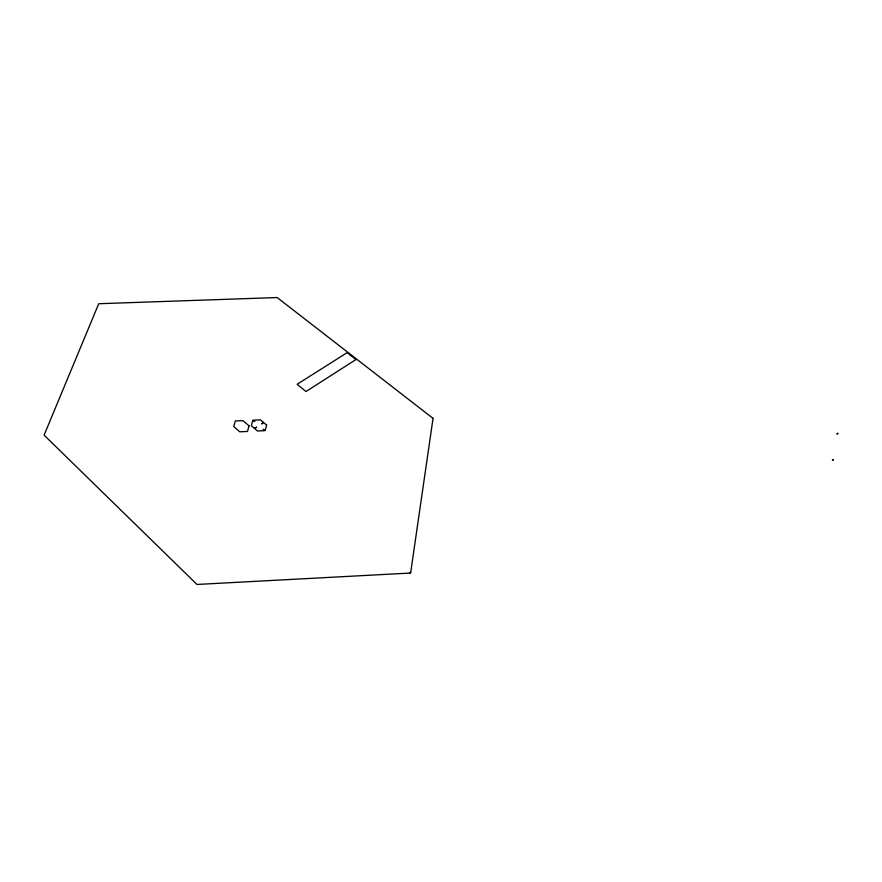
<?xml version="1.0" encoding="UTF-8"?>
<svg xmlns="http://www.w3.org/2000/svg" width="882" height="882" viewBox="0 0 882 882"><rect width="100%" height="100%" fill="white"/><g stroke="black" fill="none" stroke-linecap="round" stroke-linejoin="round"><path stroke-width="1.32" d="M409.667 573.091L410.725 572.275M433.04 418.366L410.615 573.035L196.984 584.457L44.1 435.146L98.729 303.728L277.146 297.543L433.04 418.366M266.629 425.091L265.195 430.416L263.156 429.302L264.776 430.692L257.456 430.989L254.567 428.498L256.684 427.142L254.214 428.2L251.337 425.719L252.814 420.416L254.843 421.519L253.244 420.152L260.51 419.854L263.387 422.313L261.656 423.955L263.74 422.621L266.629 425.091M249.044 425.874L247.467 431.474L239.772 431.794L233.708 426.513L235.329 420.946L242.969 420.637L249.044 425.874M833.225 459.676L832.465 460.371L833.225 459.676M837.812 433.316L837.073 433.977L837.812 433.316M355.986 359.547L305.977 391.531L297.135 384.298L347.122 352.646L355.986 359.547"/></g></svg>
